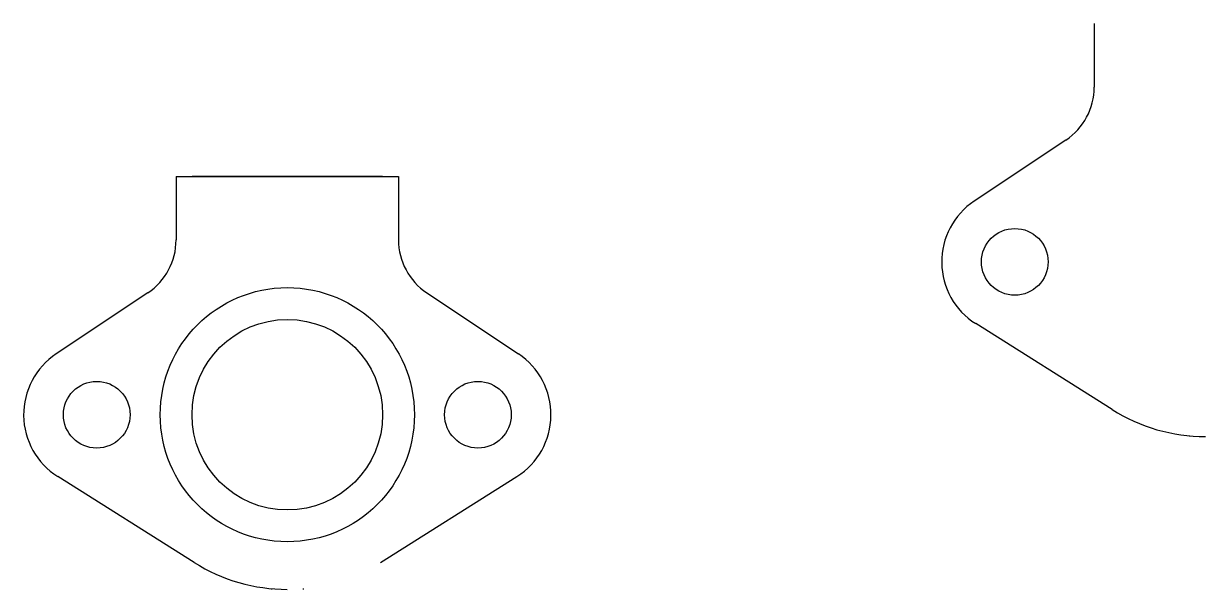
# Model space of a CAD drawing. Header units: millimetres. Extents: x 7.7 to 44.9, y 12.3 to 30.1.
import ezdxf

# ---------------------------------------------------------------- set-up
doc = ezdxf.new("R2010")
doc.units = ezdxf.units.MM
doc.layers.add('Contur', color=1, linetype='Continuous')

msp = doc.modelspace()

# ---------------------------------------------------------------- linework, layer by layer
at = {"layer": 'Contur'}
for p, q in [((41.368, 30.15, 2.5), (41.368, 28.15, 2.5)), ((40.477, 26.485, 2.5), (37.593, 24.564, 2.5)), ((12.47, 25.338), (19.47, 25.338)), ((12.47, 25.338), (12.47, 23.338)), ((19.47, 25.338), (19.47, 23.338)), ((11.579, 21.674), (8.695, 19.752)), ((20.361, 21.674), (23.245, 19.752)), ((41.935, 17.997, 2.5), (37.641, 20.704, 2.5)), ((44.368, 17.173, 2.5), (44.368, 17.15, 2.5)), ((13.037, 13.186), (8.743, 15.893)), ((18.903, 13.186), (23.197, 15.893)), ((15.47, 12.361), (15.47, 12.338)), ((16.47, 12.361), (16.47, 12.338))]:
    msp.add_line(p, q, dxfattribs=at)
at = {"layer": 'Contur', "extrusion": (0, -1, 6.12323e-17), "elevation": -25.338}
msp.add_lwpolyline([(18.97, 2.5), (18.97, 0.5), (12.97, 0.5), (12.97, 2.5)], close=True, dxfattribs=at)
at = {"layer": 'Contur'}
for centre, radius in [((38.868, 22.65, 2.5), 1.05), ((15.97, 17.838, 3.5), 4), ((15.97, 17.838, 3.5), 3), ((9.97, 17.838), 1.05), ((21.97, 17.838), 1.05)]:
    msp.add_circle(centre, radius, dxfattribs=at)
for centre, radius, start, end in [((39.368, 28.15, 2.5), 2, 303.6723, 0), ((38.868, 22.65, 2.5), 2.3, 123.6723, 237.769), ((10.47, 23.338), 2, 303.6723, 0), ((21.47, 23.338), 2, 180, 236.3277), ((9.97, 17.838), 2.3, 123.6723, 237.769), ((21.97, 17.838), 2.3, 302.231, 56.3277), ((44.868, 22.65, 2.5), 5.5, 237.769, 270), ((15.97, 17.838), 5.5, 237.769, 270)]:
    msp.add_arc(centre, radius, start, end, dxfattribs=at)

doc.saveas('drawing.dxf')
